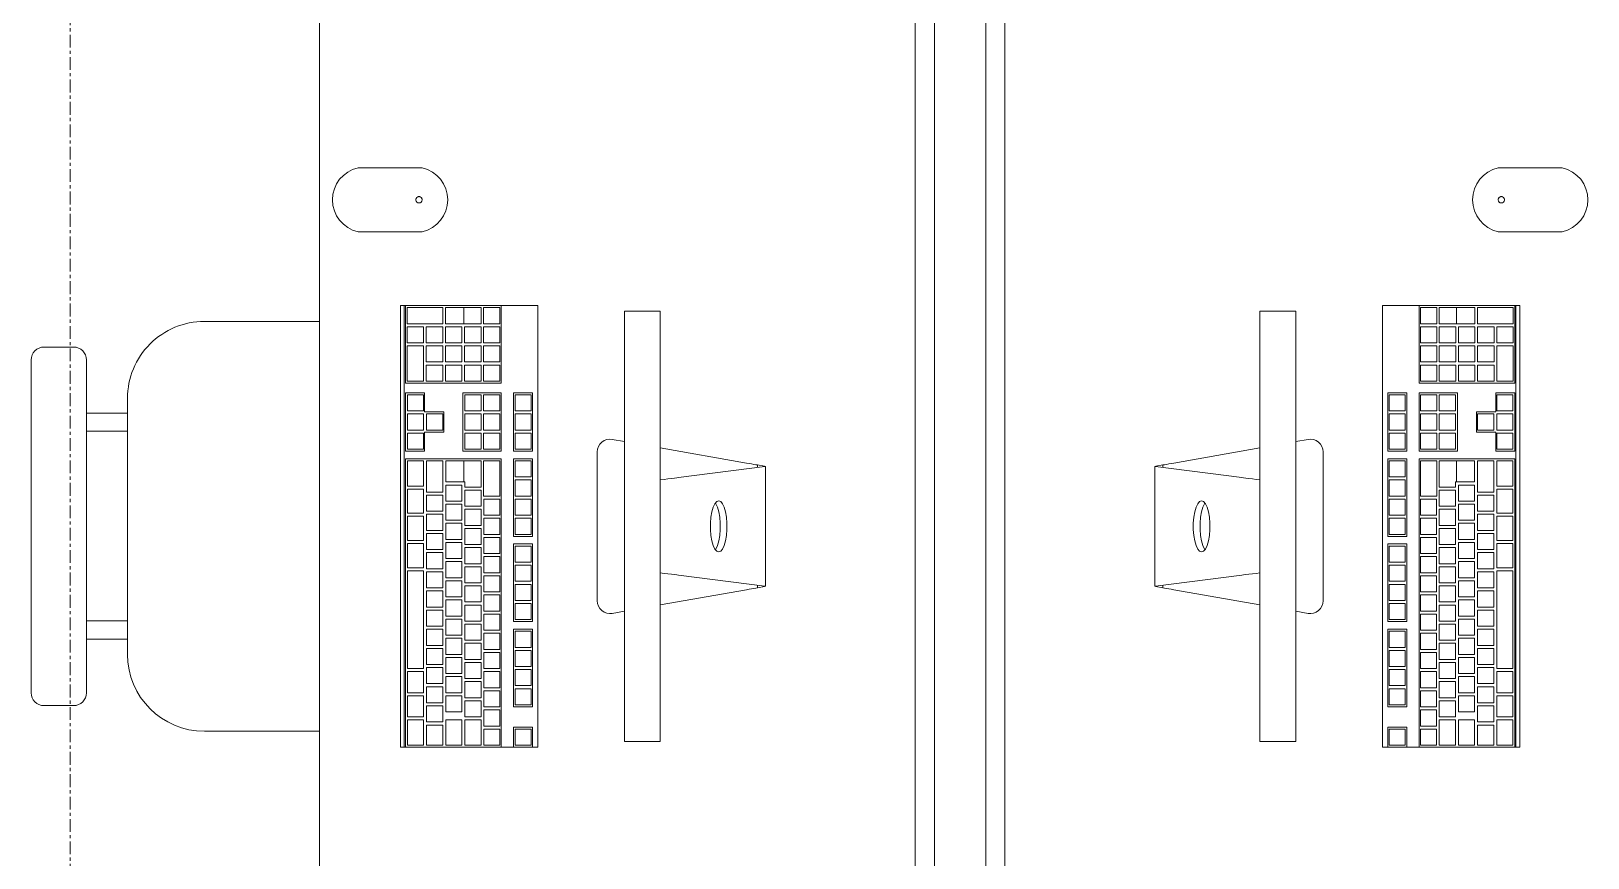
# Model space of a CAD drawing. Header units: inches. Extents: x -1714 to 6424, y -1550 to 970.
# Drawn here: x -146.4 to -85.6, y 460.8 to 493.1 of the extents above; entities that cross this region are included whole.
import ezdxf

# ---------------------------------------------------------------- set-up
doc = ezdxf.new("R2010")
doc.units = ezdxf.units.IN
doc.header["$MEASUREMENT"] = 0
doc.linetypes.add('Grid Line 1_2_', pattern=[0.875, 0.5, -0.125, 0.125, -0.125])
for name, color, linetype, lineweight in [('A-GENM', 13, 'Continuous', 9), ('I-FURN', 30, 'Continuous', 9), ('S-GRID', 1, 'Continuous', 9)]:
    doc.layers.add(name, color=color, linetype=linetype, lineweight=lineweight)

# ---------------------------------------------------------------- blocks, each defined once
blk = doc.blocks.new('Dynamic_Computer_Desk_with_Chairs_8535 - 6-1470209-L1 - Architectural')
at = {"layer": 'A-GENM'}
for p, q in [((-31.5, 23.5), (-31.5, 21)), ((-29, 21), (-29, 23.5))]:
    blk.add_line(p, q, dxfattribs=at)
for centre, start, end in [((-30.25, 23.219), 12.68038, 167.31962), ((-30.25, 21.281), 192.68038, 347.31962)]:
    blk.add_arc(centre, 1.281, start, end, dxfattribs=at)
at = {"layer": 'I-FURN'}
for p, q in [((-8.878, 21.843), (-26.122, 21.843)), ((-26.122, 21.843), (-26.122, 21.695)), ((-26.122, 21.695), (-26.122, 21.652)), ((-26.122, 21.695), (-8.878, 21.695)), ((-26.122, 17.912), (-26.122, 21.652)), ((-26.122, 21.652), (-23.091, 21.652)), ((-26.043, 21.585), (-25.413, 21.585)), ((-26.043, 20.195), (-26.043, 21.585)), ((-25.413, 21.585), (-25.413, 20.195)), ((-25.295, 21.585), (-24.665, 21.585)), ((-25.295, 20.943), (-25.295, 21.585)), ((-24.665, 21.585), (-24.665, 20.943)), ((-24.547, 21.585), (-23.169, 21.585)), ((-24.547, 20.943), (-24.547, 21.585)), ((-23.169, 21.585), (-23.169, 20.943)), ((-23.091, 21.629), (-23.091, 21.652)), ((-23.091, 21.629), (-23.091, 17.912)), ((-22.717, 21.652), (-22.717, 21.629)), ((-22.717, 21.652), (-20.433, 21.652)), ((-22.717, 20.904), (-22.717, 21.629)), ((-22.638, 21.573), (-22.008, 21.573)), ((-22.638, 20.943), (-22.638, 21.573)), ((-22.008, 21.573), (-22.008, 20.943)), ((-21.89, 21.573), (-21.26, 21.573)), ((-21.89, 20.943), (-21.89, 21.573)), ((-21.26, 21.573), (-21.26, 20.943)), ((-21.142, 21.573), (-20.512, 21.573)), ((-21.142, 20.943), (-21.142, 21.573)), ((-20.512, 21.573), (-20.512, 20.943)), ((-20.433, 21.629), (-20.433, 21.652)), ((-20.433, 21.629), (-20.433, 20.904)), ((-20.138, 21.652), (-20.138, 21.629)), ((-20.138, 21.652), (-8.878, 21.652)), ((-20.138, 17.912), (-20.138, 21.629)), ((-20.059, 21.573), (-19.075, 21.573)), ((-20.059, 20.943), (-20.059, 21.573)), ((-19.075, 21.573), (-19.075, 20.943)), ((-18.957, 21.573), (-18.012, 21.573)), ((-18.957, 20.943), (-18.957, 21.573)), ((-18.012, 21.573), (-18.012, 20.943)), ((-17.894, 21.573), (-16.949, 21.573)), ((-17.894, 20.943), (-17.894, 21.573)), ((-16.949, 21.573), (-16.949, 20.943)), ((-16.831, 21.573), (-15.886, 21.573)), ((-16.831, 20.943), (-16.831, 21.573)), ((-15.886, 21.573), (-15.886, 20.943)), ((-15.768, 20.943), (-15.768, 21.573)), ((-15.768, 21.573), (-11.949, 21.573)), ((-11.949, 21.573), (-11.949, 20.943)), ((-11.831, 20.943), (-11.831, 21.573)), ((-11.831, 21.573), (-11.004, 21.573)), ((-11.004, 21.573), (-11.004, 20.943)), ((-10.886, 20.943), (-10.886, 21.573)), ((-10.886, 21.573), (-10.059, 21.573)), ((-10.059, 21.573), (-10.059, 20.943)), ((-9.941, 20.943), (-9.941, 21.573)), ((-9.941, 21.573), (-8.957, 21.573)), ((-8.957, 21.573), (-8.957, 20.943)), ((-8.878, 21.695), (-8.878, 21.843)), ((-8.878, 21.652), (-8.878, 21.695)), ((-8.878, 21.652), (-8.878, 17.912)), ((-24.665, 20.943), (-25.295, 20.943)), ((-25.295, 20.837), (-24.665, 20.837)), ((-25.295, 20.195), (-25.295, 20.837)), ((-24.665, 20.837), (-24.665, 20.195)), ((-23.169, 20.943), (-24.547, 20.943)), ((-24.547, 20.837), (-23.917, 20.837)), ((-24.547, 20.195), (-24.547, 20.837)), ((-23.917, 20.837), (-23.917, 20.195)), ((-23.799, 20.837), (-23.169, 20.837)), ((-23.799, 20.195), (-23.799, 20.837)), ((-23.169, 20.837), (-23.169, 20.195)), ((-21.969, 20.904), (-22.717, 20.904)), ((-22.008, 20.943), (-22.638, 20.943)), ((-21.969, 20.156), (-21.969, 20.904)), ((-21.26, 20.943), (-21.89, 20.943)), ((-21.89, 20.825), (-21.26, 20.825)), ((-21.89, 20.195), (-21.89, 20.825)), ((-21.26, 20.825), (-21.26, 20.195)), ((-20.433, 20.904), (-21.181, 20.904)), ((-21.181, 20.904), (-21.181, 20.156)), ((-20.512, 20.943), (-21.142, 20.943)), ((-19.075, 20.943), (-20.059, 20.943)), ((-20.059, 20.195), (-20.059, 20.826)), ((-20.059, 20.826), (-18.839, 20.826)), ((-18.012, 20.943), (-18.957, 20.943)), ((-18.839, 20.826), (-18.839, 20.195)), ((-18.72, 20.195), (-18.72, 20.826)), ((-18.72, 20.826), (-18.091, 20.826)), ((-18.091, 20.826), (-18.091, 20.195)), ((-17.972, 20.195), (-17.972, 20.826)), ((-17.972, 20.826), (-17.343, 20.826)), ((-16.949, 20.943), (-17.894, 20.943)), ((-17.343, 20.826), (-17.343, 20.195)), ((-17.224, 20.195), (-17.224, 20.826)), ((-17.224, 20.826), (-16.594, 20.826)), ((-15.886, 20.943), (-16.831, 20.943)), ((-16.594, 20.826), (-16.594, 20.195)), ((-16.476, 20.195), (-16.476, 20.826)), ((-16.476, 20.826), (-15.846, 20.826)), ((-15.846, 20.826), (-15.846, 20.195)), ((-11.949, 20.943), (-15.768, 20.943)), ((-15.728, 20.195), (-15.728, 20.826)), ((-15.728, 20.826), (-15.098, 20.826)), ((-15.098, 20.826), (-15.098, 20.195)), ((-14.98, 20.195), (-14.98, 20.826)), ((-14.98, 20.826), (-14.35, 20.826)), ((-14.35, 20.826), (-14.35, 20.195)), ((-14.232, 20.195), (-14.232, 20.826)), ((-14.232, 20.826), (-13.602, 20.826)), ((-13.602, 20.826), (-13.602, 20.195)), ((-13.484, 20.195), (-13.484, 20.826)), ((-13.484, 20.826), (-12.854, 20.826)), ((-12.854, 20.826), (-12.854, 20.195)), ((-12.736, 20.195), (-12.736, 20.826)), ((-12.736, 20.826), (-12.106, 20.826)), ((-12.106, 20.826), (-12.106, 20.195)), ((-11.988, 20.195), (-11.988, 20.826)), ((-11.988, 20.826), (-11.358, 20.826)), ((-11.004, 20.943), (-11.831, 20.943)), ((-11.358, 20.826), (-11.358, 20.195)), ((-11.24, 20.195), (-11.24, 20.826)), ((-11.24, 20.826), (-10.61, 20.826)), ((-10.059, 20.943), (-10.886, 20.943)), ((-10.61, 20.826), (-10.61, 20.195)), ((-10.492, 20.195), (-10.492, 20.826)), ((-10.492, 20.826), (-9.862, 20.826)), ((-8.957, 20.943), (-9.941, 20.943)), ((-9.862, 20.826), (-9.862, 20.195)), ((-9.744, 20.195), (-9.744, 20.825)), ((-9.744, 20.825), (-8.957, 20.825)), ((-8.957, 20.825), (-8.957, 20.195)), ((-25.413, 20.195), (-26.043, 20.195)), ((-26.043, 20.089), (-25.413, 20.089)), ((-26.043, 19.377), (-26.043, 20.089)), ((-25.413, 20.089), (-25.413, 19.377)), ((-24.665, 20.195), (-25.295, 20.195)), ((-25.295, 20.089), (-24.665, 20.089)), ((-25.295, 19.447), (-25.295, 20.089)), ((-24.665, 20.089), (-24.665, 19.447)), ((-23.917, 20.195), (-24.547, 20.195)), ((-24.547, 20.089), (-23.917, 20.089)), ((-24.547, 19.447), (-24.547, 20.089)), ((-23.917, 20.089), (-23.917, 19.447)), ((-23.169, 20.195), (-23.799, 20.195)), ((-23.799, 20.089), (-23.169, 20.089)), ((-23.799, 19.447), (-23.799, 20.089)), ((-23.169, 20.089), (-23.169, 19.447)), ((-21.181, 20.156), (-21.969, 20.156)), ((-21.26, 20.195), (-21.89, 20.195)), ((-18.839, 20.195), (-20.059, 20.195)), ((-20.059, 20.078), (-19.232, 20.078)), ((-20.059, 19.377), (-20.059, 20.078)), ((-19.232, 20.078), (-19.232, 19.377)), ((-19.114, 19.447), (-19.114, 20.078)), ((-19.114, 20.078), (-18.484, 20.078)), ((-18.091, 20.195), (-18.72, 20.195)), ((-18.484, 20.078), (-18.484, 19.447)), ((-18.366, 19.447), (-18.366, 20.078)), ((-18.366, 20.078), (-17.736, 20.078)), ((-17.343, 20.195), (-17.972, 20.195)), ((-17.736, 20.078), (-17.736, 19.447)), ((-17.618, 19.447), (-17.618, 20.078)), ((-17.618, 20.078), (-16.988, 20.078)), ((-16.594, 20.195), (-17.224, 20.195)), ((-16.988, 20.078), (-16.988, 19.447)), ((-16.87, 19.447), (-16.87, 20.078)), ((-16.87, 20.078), (-16.24, 20.078)), ((-15.846, 20.195), (-16.476, 20.195)), ((-16.24, 20.078), (-16.24, 19.447)), ((-16.122, 19.447), (-16.122, 20.078)), ((-16.122, 20.078), (-15.492, 20.078)), ((-15.098, 20.195), (-15.728, 20.195)), ((-15.492, 20.078), (-15.492, 19.447)), ((-15.374, 19.447), (-15.374, 20.078)), ((-15.374, 20.078), (-14.744, 20.078)), ((-14.35, 20.195), (-14.98, 20.195)), ((-14.744, 20.078), (-14.744, 19.447)), ((-14.626, 19.447), (-14.626, 20.078)), ((-14.626, 20.078), (-13.996, 20.078)), ((-13.602, 20.195), (-14.232, 20.195)), ((-13.996, 20.078), (-13.996, 19.447)), ((-13.878, 19.447), (-13.878, 20.078)), ((-13.878, 20.078), (-13.248, 20.078)), ((-12.854, 20.195), (-13.484, 20.195)), ((-13.248, 20.078), (-13.248, 19.447)), ((-13.13, 19.447), (-13.13, 20.078)), ((-13.13, 20.078), (-12.5, 20.078)), ((-12.106, 20.195), (-12.736, 20.195)), ((-12.5, 20.078), (-12.5, 19.447)), ((-12.382, 19.447), (-12.382, 20.078)), ((-12.382, 20.078), (-11.752, 20.078)), ((-11.358, 20.195), (-11.988, 20.195)), ((-11.752, 20.078), (-11.752, 19.447)), ((-11.634, 19.447), (-11.634, 20.078)), ((-11.634, 20.078), (-11.004, 20.078)), ((-10.61, 20.195), (-11.24, 20.195)), ((-11.004, 20.078), (-11.004, 19.447)), ((-10.886, 19.447), (-10.886, 20.078)), ((-10.886, 20.078), (-10.256, 20.078)), ((-9.862, 20.195), (-10.492, 20.195)), ((-10.256, 20.078), (-10.256, 19.447)), ((-9.941, 19.447), (-9.941, 20.077)), ((-9.941, 20.077), (-8.957, 20.077)), ((-8.957, 20.195), (-9.744, 20.195)), ((-8.957, 20.077), (-8.957, 19.447)), ((-24.665, 19.447), (-25.295, 19.447)), ((-23.917, 19.447), (-24.547, 19.447)), ((-23.169, 19.447), (-23.799, 19.447)), ((-18.484, 19.447), (-19.114, 19.447)), ((-17.736, 19.447), (-18.366, 19.447)), ((-16.988, 19.447), (-17.618, 19.447)), ((-16.24, 19.447), (-16.87, 19.447)), ((-15.492, 19.447), (-16.122, 19.447)), ((-14.744, 19.447), (-15.374, 19.447)), ((-13.996, 19.447), (-14.626, 19.447)), ((-13.248, 19.447), (-13.878, 19.447)), ((-12.5, 19.447), (-13.13, 19.447)), ((-11.752, 19.447), (-12.382, 19.447)), ((-11.004, 19.447), (-11.634, 19.447)), ((-10.256, 19.447), (-10.886, 19.447)), ((-8.957, 19.447), (-9.941, 19.447)), ((-26.043, 18.699), (-26.043, 19.377)), ((-26.043, 19.377), (-25.413, 19.377)), ((-25.413, 19.377), (-25.413, 18.699)), ((-25.295, 19.341), (-24.665, 19.341)), ((-25.295, 18.699), (-25.295, 19.341)), ((-24.665, 19.341), (-24.665, 18.699)), ((-24.547, 19.341), (-23.917, 19.341)), ((-24.547, 18.699), (-24.547, 19.341)), ((-23.917, 19.341), (-23.917, 18.699)), ((-23.799, 19.341), (-23.169, 19.341)), ((-23.799, 18.699), (-23.799, 19.341)), ((-23.169, 19.341), (-23.169, 18.699)), ((-22.717, 17.912), (-22.717, 19.408)), ((-22.717, 19.408), (-20.433, 19.408)), ((-22.638, 19.329), (-22.008, 19.329)), ((-22.638, 18.699), (-22.638, 19.329)), ((-22.008, 19.329), (-22.008, 18.699)), ((-21.89, 19.329), (-21.26, 19.329)), ((-21.89, 18.699), (-21.89, 19.329)), ((-21.26, 19.329), (-21.26, 18.699)), ((-21.142, 19.329), (-20.512, 19.329)), ((-21.142, 18.699), (-21.142, 19.329)), ((-20.512, 19.329), (-20.512, 18.699)), ((-20.433, 19.408), (-20.433, 17.912)), ((-20.059, 18.699), (-20.059, 19.377)), ((-20.059, 19.377), (-19.232, 19.377)), ((-19.232, 19.377), (-19.232, 19.33)), ((-19.232, 19.33), (-19.035, 19.33)), ((-19.035, 19.33), (-19.035, 18.699)), ((-18.917, 18.699), (-18.917, 19.33)), ((-18.917, 19.33), (-18.287, 19.33)), ((-18.287, 19.33), (-18.287, 18.699)), ((-18.169, 18.699), (-18.169, 19.33)), ((-18.169, 19.33), (-17.539, 19.33)), ((-17.539, 19.33), (-17.539, 18.699)), ((-17.421, 18.699), (-17.421, 19.33)), ((-17.421, 19.33), (-16.791, 19.33)), ((-16.791, 19.33), (-16.791, 18.699)), ((-16.673, 18.699), (-16.673, 19.33)), ((-16.673, 19.33), (-16.043, 19.33)), ((-16.043, 19.33), (-16.043, 18.699)), ((-15.925, 18.699), (-15.925, 19.33)), ((-15.925, 19.33), (-15.295, 19.33)), ((-15.295, 19.33), (-15.295, 18.699)), ((-15.177, 18.699), (-15.177, 19.33)), ((-15.177, 19.33), (-14.547, 19.33)), ((-14.547, 19.33), (-14.547, 18.699)), ((-14.429, 18.699), (-14.429, 19.33)), ((-14.429, 19.33), (-13.799, 19.33)), ((-13.799, 19.33), (-13.799, 18.699)), ((-13.681, 18.699), (-13.681, 19.33)), ((-13.681, 19.33), (-13.051, 19.33)), ((-13.051, 19.33), (-13.051, 18.699)), ((-12.933, 18.699), (-12.933, 19.33)), ((-12.933, 19.33), (-12.303, 19.33)), ((-12.303, 19.33), (-12.303, 18.699)), ((-12.185, 18.699), (-12.185, 19.33)), ((-12.185, 19.33), (-11.555, 19.33)), ((-11.555, 19.33), (-11.555, 18.699)), ((-11.437, 18.699), (-11.437, 19.33)), ((-11.437, 19.33), (-10.807, 19.33)), ((-10.807, 19.33), (-10.807, 18.699)), ((-10.689, 18.699), (-10.689, 19.33)), ((-10.689, 19.33), (-10.059, 19.33)), ((-10.059, 19.33), (-10.059, 18.699)), ((-9.941, 18.699), (-9.941, 19.329)), ((-9.941, 19.329), (-8.957, 19.329)), ((-8.957, 19.329), (-8.957, 18.699)), ((-25.413, 18.699), (-26.043, 18.699)), ((-26.043, 18.604), (-25.413, 18.604)), ((-26.043, 17.964), (-26.043, 18.604)), ((-25.413, 18.604), (-25.413, 17.964)), ((-24.665, 18.699), (-25.295, 18.699)), ((-25.295, 18.604), (-24.665, 18.604)), ((-25.295, 17.964), (-25.295, 18.604)), ((-24.665, 18.604), (-24.665, 17.964)), ((-23.917, 18.699), (-24.547, 18.699)), ((-24.547, 18.604), (-23.917, 18.604)), ((-24.547, 17.964), (-24.547, 18.604)), ((-23.917, 18.604), (-23.917, 17.964)), ((-23.169, 18.699), (-23.799, 18.699)), ((-23.799, 18.604), (-23.169, 18.604)), ((-23.799, 17.964), (-23.799, 18.604)), ((-23.169, 18.604), (-23.169, 17.964)), ((-22.008, 18.699), (-22.638, 18.699)), ((-22.638, 18.604), (-22.008, 18.604)), ((-22.638, 17.964), (-22.638, 18.604)), ((-22.008, 18.604), (-22.008, 17.964)), ((-21.26, 18.699), (-21.89, 18.699)), ((-21.89, 18.604), (-21.26, 18.604)), ((-21.89, 17.964), (-21.89, 18.604)), ((-21.26, 18.604), (-21.26, 17.964)), ((-20.512, 18.699), (-21.142, 18.699)), ((-21.142, 18.604), (-20.512, 18.604)), ((-21.142, 17.964), (-21.142, 18.604)), ((-20.512, 18.604), (-20.512, 17.964)), ((-19.035, 18.699), (-20.059, 18.699)), ((-20.059, 18.604), (-18.681, 18.604)), ((-20.059, 17.964), (-20.059, 18.604)), ((-18.287, 18.699), (-18.917, 18.699)), ((-18.681, 18.604), (-18.681, 17.964)), ((-18.563, 17.964), (-18.563, 18.593)), ((-18.563, 18.593), (-17.933, 18.593)), ((-17.539, 18.699), (-18.169, 18.699)), ((-17.933, 18.593), (-17.933, 17.964)), ((-17.815, 17.964), (-17.815, 18.593)), ((-17.815, 18.593), (-17.185, 18.593)), ((-16.791, 18.699), (-17.421, 18.699)), ((-17.185, 18.593), (-17.185, 17.964)), ((-17.067, 17.964), (-17.067, 18.593)), ((-17.067, 18.593), (-16.437, 18.593)), ((-16.043, 18.699), (-16.673, 18.699)), ((-16.437, 18.593), (-16.437, 17.964)), ((-16.319, 17.964), (-16.319, 18.593)), ((-16.319, 18.593), (-15.689, 18.593)), ((-15.295, 18.699), (-15.925, 18.699)), ((-15.689, 18.593), (-15.689, 17.964)), ((-15.571, 17.964), (-15.571, 18.593)), ((-15.571, 18.593), (-14.941, 18.593)), ((-14.547, 18.699), (-15.177, 18.699)), ((-14.941, 18.593), (-14.941, 17.964)), ((-14.823, 17.964), (-14.823, 18.593)), ((-14.823, 18.593), (-14.193, 18.593)), ((-13.799, 18.699), (-14.429, 18.699)), ((-14.193, 18.593), (-14.193, 17.964)), ((-14.075, 17.964), (-14.075, 18.593)), ((-14.075, 18.593), (-13.445, 18.593)), ((-13.051, 18.699), (-13.681, 18.699)), ((-13.445, 18.593), (-13.445, 17.964)), ((-13.327, 17.964), (-13.327, 18.593)), ((-13.327, 18.593), (-12.697, 18.593)), ((-12.303, 18.699), (-12.933, 18.699)), ((-12.697, 18.593), (-12.697, 17.964)), ((-12.579, 17.964), (-12.579, 18.593)), ((-12.579, 18.593), (-11.949, 18.593)), ((-11.555, 18.699), (-12.185, 18.699)), ((-11.949, 18.593), (-11.949, 17.964)), ((-11.831, 17.964), (-11.831, 18.593)), ((-11.831, 18.593), (-11.201, 18.593)), ((-10.807, 18.699), (-11.437, 18.699)), ((-11.201, 18.593), (-11.201, 17.964)), ((-11.083, 17.964), (-11.083, 18.593)), ((-11.083, 18.593), (-10.453, 18.593)), ((-10.059, 18.699), (-10.689, 18.699)), ((-10.453, 18.593), (-10.453, 17.964)), ((-10.335, 17.964), (-10.335, 18.593)), ((-10.335, 18.593), (-9.705, 18.593)), ((-8.957, 18.699), (-9.941, 18.699)), ((-9.705, 18.593), (-9.705, 17.964)), ((-9.587, 17.964), (-9.587, 18.593)), ((-9.587, 18.593), (-8.957, 18.593)), ((-8.957, 18.593), (-8.957, 17.964)), ((-26.122, 16.727), (-26.122, 17.912)), ((-23.091, 17.912), (-26.122, 17.912)), ((-25.413, 17.962), (-26.043, 17.962)), ((-24.665, 17.962), (-25.295, 17.962)), ((-23.917, 17.962), (-24.547, 17.962)), ((-23.169, 17.962), (-23.799, 17.962)), ((-20.433, 17.912), (-22.717, 17.912)), ((-22.008, 17.962), (-22.638, 17.962)), ((-21.26, 17.962), (-21.89, 17.962)), ((-20.512, 17.962), (-21.142, 17.962)), ((-8.878, 17.912), (-20.138, 17.912)), ((-18.681, 17.962), (-20.059, 17.962)), ((-17.933, 17.962), (-18.563, 17.962)), ((-17.185, 17.962), (-17.815, 17.962)), ((-16.437, 17.962), (-17.067, 17.962)), ((-15.689, 17.962), (-16.319, 17.962)), ((-14.941, 17.962), (-15.571, 17.962)), ((-14.193, 17.962), (-14.823, 17.962)), ((-13.445, 17.962), (-14.075, 17.962)), ((-12.697, 17.962), (-13.327, 17.962)), ((-11.949, 17.962), (-12.579, 17.962)), ((-11.201, 17.962), (-11.831, 17.962)), ((-10.453, 17.962), (-11.083, 17.962)), ((-9.705, 17.962), (-10.335, 17.962)), ((-8.957, 17.962), (-9.587, 17.962)), ((-8.878, 17.912), (-8.878, 17.439)), ((-22.717, 16.727), (-22.717, 17.439)), ((-22.717, 17.439), (-20.433, 17.439)), ((-22.638, 16.742), (-22.638, 17.372)), ((-22.638, 17.372), (-22.008, 17.372)), ((-22.008, 17.372), (-22.008, 16.742)), ((-21.89, 16.742), (-21.89, 17.372)), ((-21.89, 17.372), (-21.26, 17.372)), ((-21.26, 17.372), (-21.26, 16.742)), ((-21.142, 16.742), (-21.142, 17.372)), ((-21.142, 17.372), (-20.512, 17.372)), ((-20.512, 17.372), (-20.512, 16.742)), ((-20.433, 17.439), (-20.433, 16.727)), ((-20.138, 16.727), (-20.138, 17.439)), ((-20.138, 17.439), (-17.106, 17.439)), ((-20.059, 16.742), (-20.059, 17.372)), ((-20.059, 17.372), (-19.429, 17.372)), ((-19.429, 17.372), (-19.429, 16.742)), ((-19.311, 16.742), (-19.311, 17.372)), ((-19.311, 17.372), (-18.681, 17.372)), ((-18.681, 17.372), (-18.681, 16.742)), ((-18.563, 16.742), (-18.563, 17.372)), ((-18.563, 17.372), (-17.933, 17.372)), ((-17.933, 17.372), (-17.933, 16.742)), ((-17.815, 16.742), (-17.815, 17.372)), ((-17.815, 17.372), (-17.185, 17.372)), ((-17.185, 17.372), (-17.185, 16.742)), ((-17.106, 17.439), (-17.106, 16.727)), ((-16.811, 16.727), (-16.811, 17.439)), ((-16.811, 17.439), (-13.78, 17.439)), ((-16.732, 16.742), (-16.732, 17.372)), ((-16.732, 17.372), (-16.102, 17.372)), ((-16.102, 17.372), (-16.102, 16.742)), ((-15.984, 16.742), (-15.984, 17.372)), ((-15.984, 17.372), (-15.354, 17.372)), ((-15.354, 17.372), (-15.354, 16.742)), ((-15.236, 16.742), (-15.236, 17.372)), ((-15.236, 17.372), (-14.606, 17.372)), ((-14.606, 17.372), (-14.606, 16.742)), ((-14.488, 16.742), (-14.488, 17.372)), ((-14.488, 17.372), (-13.858, 17.372)), ((-13.858, 17.372), (-13.858, 16.742)), ((-13.78, 17.439), (-13.78, 16.727)), ((-13.484, 16.727), (-13.484, 17.439)), ((-13.484, 17.439), (-10.453, 17.439)), ((-13.406, 16.742), (-13.406, 17.372)), ((-13.406, 17.372), (-12.776, 17.372)), ((-12.776, 17.372), (-12.776, 16.742)), ((-12.657, 16.742), (-12.657, 17.372)), ((-12.657, 17.372), (-12.028, 17.372)), ((-12.028, 17.372), (-12.028, 16.742)), ((-11.909, 16.742), (-11.909, 17.372)), ((-11.909, 17.372), (-11.28, 17.372)), ((-11.28, 17.372), (-11.28, 16.742)), ((-11.161, 16.742), (-11.161, 17.372)), ((-11.161, 17.372), (-10.531, 17.372)), ((-10.531, 17.372), (-10.531, 16.742)), ((-10.453, 17.439), (-10.453, 16.727)), ((-9.665, 16.727), (-9.665, 17.439)), ((-9.665, 17.439), (-8.878, 17.439)), ((-9.587, 16.742), (-9.587, 17.372)), ((-9.587, 17.372), (-8.957, 17.372)), ((-8.957, 17.372), (-8.957, 16.742)), ((-8.878, 17.439), (-8.878, 16.691)), ((-26.122, 16.727), (-26.122, 16.589)), ((-26.122, 16.488), (-26.122, 16.589)), ((-26.122, 16.488), (-8.878, 16.488)), ((-22.717, 16.727), (-22.717, 16.691)), ((-20.433, 16.691), (-22.717, 16.691)), ((-22.008, 16.742), (-22.638, 16.742)), ((-21.26, 16.742), (-21.89, 16.742)), ((-20.512, 16.742), (-21.142, 16.742)), ((-20.433, 16.691), (-20.433, 16.727)), ((-20.138, 16.727), (-20.138, 16.691)), ((-17.106, 16.691), (-20.138, 16.691)), ((-19.429, 16.742), (-20.059, 16.742)), ((-18.681, 16.742), (-19.311, 16.742)), ((-17.933, 16.742), (-18.563, 16.742)), ((-17.185, 16.742), (-17.815, 16.742)), ((-17.106, 16.691), (-17.106, 16.727)), ((-16.811, 16.727), (-16.811, 16.691)), ((-13.78, 16.691), (-16.811, 16.691)), ((-16.102, 16.742), (-16.732, 16.742)), ((-15.354, 16.742), (-15.984, 16.742)), ((-14.606, 16.742), (-15.236, 16.742)), ((-13.858, 16.742), (-14.488, 16.742)), ((-13.78, 16.691), (-13.78, 16.727)), ((-13.484, 16.727), (-13.484, 16.691)), ((-10.453, 16.691), (-13.484, 16.691)), ((-12.776, 16.742), (-13.406, 16.742)), ((-12.028, 16.742), (-12.657, 16.742)), ((-11.28, 16.742), (-11.909, 16.742)), ((-10.531, 16.742), (-11.161, 16.742)), ((-10.453, 16.691), (-10.453, 16.727)), ((-9.665, 16.727), (-9.665, 16.691)), ((-8.878, 16.691), (-9.665, 16.691)), ((-8.957, 16.742), (-9.587, 16.742)), ((-8.878, 16.589), (-8.878, 16.691)), ((-8.878, 16.589), (-8.878, 16.488)), ((-14.596, 14.166), (-20.404, 14.166)), ((-20.897, 13.58), (-20.812, 13.103)), ((-14.188, 13.103), (-14.103, 13.58)), ((-25.9, 13.103), (-25.9, 11.703)), ((-25.15, 13.103), (-25.9, 13.103)), ((-25.15, 13.103), (-9.85, 13.103)), ((-9.1, 13.103), (-9.85, 13.103)), ((-9.1, 11.703), (-9.1, 13.103)), ((-25.9, 11.703), (-25.15, 11.703)), ((-9.85, 11.703), (-25.15, 11.703)), ((-20.566, 11.703), (-19.973, 8.344)), ((-15.027, 8.344), (-14.434, 11.703)), ((-9.85, 11.703), (-9.1, 11.703)), ((-19.406, 10.998), (-19.836, 7.63)), ((-15.164, 7.63), (-15.594, 10.998)), ((-19.897, 7.911), (-19.907, 7.97)), ((-19.897, 7.911), (-19.801, 7.911)), ((-19.849, 7.637), (-19.897, 7.911)), ((-15.199, 7.911), (-15.103, 7.911)), ((-15.103, 7.911), (-15.151, 7.637)), ((-15.093, 7.97), (-15.103, 7.911)), ((-19.836, 7.637), (-19.849, 7.637)), ((-19.841, 7.594), (-15.159, 7.594)), ((-15.151, 7.637), (-15.164, 7.637)), ((-130.5, 1.75), (60, 1.75)), ((-130.5, 1), (60, 1))]:
    blk.add_line(p, q, dxfattribs=at)
at = {"layer": 'I-FURN', "flags": 128}
for points in [[(-19.316, 11.703), (-19.335, 11.551), (-19.354, 11.404), (-19.371, 11.269), (-19.386, 11.152), (-19.398, 11.06), (-19.406, 10.998)], [(-15.594, 10.998), (-15.602, 11.06), (-15.614, 11.152), (-15.629, 11.269), (-15.646, 11.404), (-15.665, 11.551), (-15.684, 11.703)], [(-18.5, 9.423), (-18.471, 9.501), (-18.385, 9.574), (-18.249, 9.639), (-18.068, 9.691), (-17.855, 9.727), (-17.621, 9.746), (-17.379, 9.746), (-17.145, 9.727), (-16.932, 9.691), (-16.751, 9.639), (-16.615, 9.574), (-16.529, 9.501), (-16.5, 9.423)], [(-16.5, 9.423), (-16.529, 9.346), (-16.615, 9.272), (-16.751, 9.208), (-16.932, 9.156), (-17.145, 9.12), (-17.379, 9.101), (-17.621, 9.101), (-17.855, 9.12), (-18.068, 9.156), (-18.249, 9.208), (-18.385, 9.272), (-18.471, 9.346), (-18.5, 9.423)], [(-18.385, 9.535), (-18.249, 9.471), (-18.068, 9.419), (-17.855, 9.383), (-17.621, 9.364), (-17.379, 9.364), (-17.145, 9.383), (-16.932, 9.419), (-16.751, 9.471), (-16.615, 9.535)], [(-19.973, 8.344), (-19.955, 8.24), (-19.937, 8.14), (-19.921, 8.05), (-19.908, 7.972), (-19.897, 7.911)], [(-15.103, 7.911), (-15.092, 7.972), (-15.079, 8.05), (-15.063, 8.14), (-15.045, 8.24), (-15.027, 8.344)], [(-19.836, 7.63), (-19.84, 7.603), (-19.841, 7.594)], [(-15.159, 7.594), (-15.16, 7.603), (-15.164, 7.63)]]:
    blk.add_lwpolyline(points, dxfattribs=at)
at = {"layer": 'I-FURN'}
for centre, radius, start, end in [((-30.25, 21.124), 0.124, 0, 180), ((-30.25, 21.124), 0.124, 165, 180), ((-30.25, 21.124), 0.124, 180, 0), ((-30.25, 21.124), 0.124, 180, 195), ((-30.25, 21.124), 0.124, 225, 0), ((-30.25, 21.124), 0.124, 0, 105), ((-20.404, 13.666), 0.5, 90, 190), ((-14.596, 13.666), 0.5, 350, 90)]:
    blk.add_arc(centre, radius, start, end, dxfattribs=at)
blk = doc.blocks.new('Dynamic_Computer_Desk_with_Chairs_8535 - 6-1470367-L1 - Architectural')
at = {"layer": 'A-GENM'}
for p, q in [((-31.5, -23.5), (-31.5, -21)), ((-29, -21), (-29, -23.5))]:
    blk.add_line(p, q, dxfattribs=at)
for centre, start, end in [((-30.25, -21.281), 12.68038, 167.31962), ((-30.25, -23.219), 192.68038, 347.31962)]:
    blk.add_arc(centre, 1.281, start, end, dxfattribs=at)
at = {"layer": 'I-FURN'}
for p, q in [((60, -1), (-130.5, -1)), ((60, -1.75), (-130.5, -1.75)), ((-19.897, -7.911), (-19.849, -7.637)), ((-19.849, -7.637), (-19.836, -7.637)), ((-15.159, -7.594), (-19.841, -7.594)), ((-19.836, -7.63), (-19.406, -10.998)), ((-15.594, -10.998), (-15.164, -7.63)), ((-15.164, -7.637), (-15.151, -7.637)), ((-15.151, -7.637), (-15.103, -7.911)), ((-19.973, -8.344), (-20.566, -11.703)), ((-19.907, -7.97), (-19.897, -7.911)), ((-19.801, -7.911), (-19.897, -7.911)), ((-15.103, -7.911), (-15.199, -7.911)), ((-15.103, -7.911), (-15.093, -7.97)), ((-14.434, -11.703), (-15.027, -8.344)), ((-25.9, -11.703), (-25.9, -13.103)), ((-25.15, -11.703), (-25.9, -11.703)), ((-25.15, -11.703), (-9.85, -11.703)), ((-9.1, -11.703), (-9.85, -11.703)), ((-9.1, -13.103), (-9.1, -11.703)), ((-25.9, -13.103), (-25.15, -13.103)), ((-9.85, -13.103), (-25.15, -13.103)), ((-20.812, -13.103), (-20.897, -13.58)), ((-14.103, -13.58), (-14.188, -13.103)), ((-9.85, -13.103), (-9.1, -13.103)), ((-20.404, -14.166), (-14.596, -14.166)), ((-26.122, -16.589), (-26.122, -16.488)), ((-8.878, -16.488), (-26.122, -16.488)), ((-26.122, -16.589), (-26.122, -16.727)), ((-26.122, -17.912), (-26.122, -16.727)), ((-22.717, -16.691), (-22.717, -16.727)), ((-22.717, -16.691), (-20.433, -16.691)), ((-22.717, -17.439), (-22.717, -16.727)), ((-22.638, -17.372), (-22.638, -16.742)), ((-22.638, -16.742), (-22.008, -16.742)), ((-22.008, -16.742), (-22.008, -17.372)), ((-21.89, -17.372), (-21.89, -16.742)), ((-21.89, -16.742), (-21.26, -16.742)), ((-21.26, -16.742), (-21.26, -17.372)), ((-21.142, -17.372), (-21.142, -16.742)), ((-21.142, -16.742), (-20.512, -16.742)), ((-20.512, -16.742), (-20.512, -17.372)), ((-20.433, -16.727), (-20.433, -16.691)), ((-20.433, -16.727), (-20.433, -17.439)), ((-20.138, -16.691), (-20.138, -16.727)), ((-20.138, -16.691), (-17.106, -16.691)), ((-20.138, -17.439), (-20.138, -16.727)), ((-20.059, -17.372), (-20.059, -16.742)), ((-20.059, -16.742), (-19.429, -16.742)), ((-19.429, -16.742), (-19.429, -17.372)), ((-19.311, -17.372), (-19.311, -16.742)), ((-19.311, -16.742), (-18.681, -16.742)), ((-18.681, -16.742), (-18.681, -17.372)), ((-18.563, -17.372), (-18.563, -16.742)), ((-18.563, -16.742), (-17.933, -16.742)), ((-17.933, -16.742), (-17.933, -17.372)), ((-17.815, -17.372), (-17.815, -16.742)), ((-17.815, -16.742), (-17.185, -16.742)), ((-17.185, -16.742), (-17.185, -17.372)), ((-17.106, -16.727), (-17.106, -16.691)), ((-17.106, -16.727), (-17.106, -17.439)), ((-16.811, -16.691), (-16.811, -16.727)), ((-16.811, -16.691), (-13.78, -16.691)), ((-16.811, -17.439), (-16.811, -16.727)), ((-16.732, -17.372), (-16.732, -16.742)), ((-16.732, -16.742), (-16.102, -16.742)), ((-16.102, -16.742), (-16.102, -17.372)), ((-15.984, -17.372), (-15.984, -16.742)), ((-15.984, -16.742), (-15.354, -16.742)), ((-15.354, -16.742), (-15.354, -17.372)), ((-15.236, -17.372), (-15.236, -16.742)), ((-15.236, -16.742), (-14.606, -16.742)), ((-14.606, -16.742), (-14.606, -17.372)), ((-14.488, -17.372), (-14.488, -16.742)), ((-14.488, -16.742), (-13.858, -16.742)), ((-13.858, -16.742), (-13.858, -17.372)), ((-13.78, -16.727), (-13.78, -16.691)), ((-13.78, -16.727), (-13.78, -17.439)), ((-13.484, -16.691), (-13.484, -16.727)), ((-13.484, -16.691), (-10.453, -16.691)), ((-13.484, -17.439), (-13.484, -16.727)), ((-13.406, -17.372), (-13.406, -16.742)), ((-13.406, -16.742), (-12.776, -16.742)), ((-12.776, -16.742), (-12.776, -17.372)), ((-12.657, -17.372), (-12.657, -16.742)), ((-12.657, -16.742), (-12.028, -16.742)), ((-12.028, -16.742), (-12.028, -17.372)), ((-11.909, -17.372), (-11.909, -16.742)), ((-11.909, -16.742), (-11.28, -16.742)), ((-11.28, -16.742), (-11.28, -17.372)), ((-11.161, -17.372), (-11.161, -16.742)), ((-11.161, -16.742), (-10.531, -16.742)), ((-10.531, -16.742), (-10.531, -17.372)), ((-10.453, -16.727), (-10.453, -16.691)), ((-10.453, -16.727), (-10.453, -17.439)), ((-9.665, -16.691), (-9.665, -16.727)), ((-9.665, -16.691), (-8.878, -16.691)), ((-9.665, -17.439), (-9.665, -16.727)), ((-9.587, -17.372), (-9.587, -16.742)), ((-9.587, -16.742), (-8.957, -16.742)), ((-8.957, -16.742), (-8.957, -17.372)), ((-8.878, -16.488), (-8.878, -16.589)), ((-8.878, -16.691), (-8.878, -16.589)), ((-8.878, -16.691), (-8.878, -17.439)), ((-20.433, -17.439), (-22.717, -17.439)), ((-22.008, -17.372), (-22.638, -17.372)), ((-21.26, -17.372), (-21.89, -17.372)), ((-20.512, -17.372), (-21.142, -17.372)), ((-17.106, -17.439), (-20.138, -17.439)), ((-19.429, -17.372), (-20.059, -17.372)), ((-18.681, -17.372), (-19.311, -17.372)), ((-17.933, -17.372), (-18.563, -17.372)), ((-17.185, -17.372), (-17.815, -17.372)), ((-13.78, -17.439), (-16.811, -17.439)), ((-16.102, -17.372), (-16.732, -17.372)), ((-15.354, -17.372), (-15.984, -17.372)), ((-14.606, -17.372), (-15.236, -17.372)), ((-13.858, -17.372), (-14.488, -17.372)), ((-10.453, -17.439), (-13.484, -17.439)), ((-12.776, -17.372), (-13.406, -17.372)), ((-12.028, -17.372), (-12.657, -17.372)), ((-11.28, -17.372), (-11.909, -17.372)), ((-10.531, -17.372), (-11.161, -17.372)), ((-8.878, -17.439), (-9.665, -17.439)), ((-8.957, -17.372), (-9.587, -17.372)), ((-8.878, -17.439), (-8.878, -17.912)), ((-26.122, -21.652), (-26.122, -17.912)), ((-26.122, -17.912), (-23.091, -17.912)), ((-26.043, -17.962), (-25.413, -17.962)), ((-26.043, -18.604), (-26.043, -17.964)), ((-25.413, -17.964), (-25.413, -18.604)), ((-25.295, -17.962), (-24.665, -17.962)), ((-25.295, -18.604), (-25.295, -17.964)), ((-24.665, -17.964), (-24.665, -18.604)), ((-24.547, -17.962), (-23.917, -17.962)), ((-24.547, -18.604), (-24.547, -17.964)), ((-23.917, -17.964), (-23.917, -18.604)), ((-23.799, -17.962), (-23.169, -17.962)), ((-23.799, -18.604), (-23.799, -17.964)), ((-23.169, -17.964), (-23.169, -18.604)), ((-23.091, -17.912), (-23.091, -21.629)), ((-22.717, -19.408), (-22.717, -17.912)), ((-22.717, -17.912), (-20.433, -17.912)), ((-22.638, -17.962), (-22.008, -17.962)), ((-22.638, -18.604), (-22.638, -17.964)), ((-22.008, -17.964), (-22.008, -18.604)), ((-21.89, -17.962), (-21.26, -17.962)), ((-21.89, -18.604), (-21.89, -17.964)), ((-21.26, -17.964), (-21.26, -18.604)), ((-21.142, -17.962), (-20.512, -17.962)), ((-21.142, -18.604), (-21.142, -17.964)), ((-20.512, -17.964), (-20.512, -18.604)), ((-20.433, -17.912), (-20.433, -19.408)), ((-20.138, -21.629), (-20.138, -17.912)), ((-20.138, -17.912), (-8.878, -17.912)), ((-20.059, -17.962), (-18.681, -17.962)), ((-20.059, -18.604), (-20.059, -17.964)), ((-18.681, -17.964), (-18.681, -18.604)), ((-18.563, -17.962), (-17.933, -17.962)), ((-18.563, -18.593), (-18.563, -17.964)), ((-17.933, -17.964), (-17.933, -18.593)), ((-17.815, -17.962), (-17.185, -17.962)), ((-17.815, -18.593), (-17.815, -17.964)), ((-17.185, -17.964), (-17.185, -18.593)), ((-17.067, -17.962), (-16.437, -17.962)), ((-17.067, -18.593), (-17.067, -17.964)), ((-16.437, -17.964), (-16.437, -18.593)), ((-16.319, -17.962), (-15.689, -17.962)), ((-16.319, -18.593), (-16.319, -17.964)), ((-15.689, -17.964), (-15.689, -18.593)), ((-15.571, -17.962), (-14.941, -17.962)), ((-15.571, -18.593), (-15.571, -17.964)), ((-14.941, -17.964), (-14.941, -18.593)), ((-14.823, -17.962), (-14.193, -17.962)), ((-14.823, -18.593), (-14.823, -17.964)), ((-14.193, -17.964), (-14.193, -18.593)), ((-14.075, -17.962), (-13.445, -17.962)), ((-14.075, -18.593), (-14.075, -17.964)), ((-13.445, -17.964), (-13.445, -18.593)), ((-13.327, -17.962), (-12.697, -17.962)), ((-13.327, -18.593), (-13.327, -17.964)), ((-12.697, -17.964), (-12.697, -18.593)), ((-12.579, -17.962), (-11.949, -17.962)), ((-12.579, -18.593), (-12.579, -17.964)), ((-11.949, -17.964), (-11.949, -18.593)), ((-11.831, -17.962), (-11.201, -17.962)), ((-11.831, -18.593), (-11.831, -17.964)), ((-11.201, -17.964), (-11.201, -18.593)), ((-11.083, -17.962), (-10.453, -17.962)), ((-11.083, -18.593), (-11.083, -17.964)), ((-10.453, -17.964), (-10.453, -18.593)), ((-10.335, -17.962), (-9.705, -17.962)), ((-10.335, -18.593), (-10.335, -17.964)), ((-9.705, -17.964), (-9.705, -18.593)), ((-9.587, -17.962), (-8.957, -17.962)), ((-9.587, -18.593), (-9.587, -17.964)), ((-8.957, -17.964), (-8.957, -18.593)), ((-8.878, -17.912), (-8.878, -21.652)), ((-25.413, -18.604), (-26.043, -18.604)), ((-26.043, -19.377), (-26.043, -18.699)), ((-26.043, -18.699), (-25.413, -18.699)), ((-25.413, -18.699), (-25.413, -19.377)), ((-24.665, -18.604), (-25.295, -18.604)), ((-25.295, -19.341), (-25.295, -18.699)), ((-25.295, -18.699), (-24.665, -18.699)), ((-24.665, -18.699), (-24.665, -19.341)), ((-23.917, -18.604), (-24.547, -18.604)), ((-24.547, -19.341), (-24.547, -18.699)), ((-24.547, -18.699), (-23.917, -18.699)), ((-23.917, -18.699), (-23.917, -19.341)), ((-23.169, -18.604), (-23.799, -18.604)), ((-23.799, -19.341), (-23.799, -18.699)), ((-23.799, -18.699), (-23.169, -18.699)), ((-23.169, -18.699), (-23.169, -19.341)), ((-22.008, -18.604), (-22.638, -18.604)), ((-22.638, -18.699), (-22.008, -18.699)), ((-22.638, -19.329), (-22.638, -18.699)), ((-22.008, -18.699), (-22.008, -19.329)), ((-21.26, -18.604), (-21.89, -18.604)), ((-21.89, -19.329), (-21.89, -18.699)), ((-21.89, -18.699), (-21.26, -18.699)), ((-21.26, -18.699), (-21.26, -19.329)), ((-20.512, -18.604), (-21.142, -18.604)), ((-21.142, -19.329), (-21.142, -18.699)), ((-21.142, -18.699), (-20.512, -18.699)), ((-20.512, -18.699), (-20.512, -19.329)), ((-18.681, -18.604), (-20.059, -18.604)), ((-20.059, -19.377), (-20.059, -18.699)), ((-20.059, -18.699), (-19.035, -18.699)), ((-19.035, -18.699), (-19.035, -19.33)), ((-18.917, -19.33), (-18.917, -18.699)), ((-18.917, -18.699), (-18.287, -18.699)), ((-17.933, -18.593), (-18.563, -18.593)), ((-18.287, -18.699), (-18.287, -19.33)), ((-18.169, -19.33), (-18.169, -18.699)), ((-18.169, -18.699), (-17.539, -18.699)), ((-17.185, -18.593), (-17.815, -18.593)), ((-17.539, -18.699), (-17.539, -19.33)), ((-17.421, -19.33), (-17.421, -18.699)), ((-17.421, -18.699), (-16.791, -18.699)), ((-16.437, -18.593), (-17.067, -18.593)), ((-16.791, -18.699), (-16.791, -19.33)), ((-16.673, -19.33), (-16.673, -18.699)), ((-16.673, -18.699), (-16.043, -18.699)), ((-15.689, -18.593), (-16.319, -18.593)), ((-16.043, -18.699), (-16.043, -19.33)), ((-15.925, -19.33), (-15.925, -18.699)), ((-15.925, -18.699), (-15.295, -18.699)), ((-14.941, -18.593), (-15.571, -18.593)), ((-15.295, -18.699), (-15.295, -19.33)), ((-15.177, -19.33), (-15.177, -18.699)), ((-15.177, -18.699), (-14.547, -18.699)), ((-14.193, -18.593), (-14.823, -18.593)), ((-14.547, -18.699), (-14.547, -19.33)), ((-14.429, -19.33), (-14.429, -18.699)), ((-14.429, -18.699), (-13.799, -18.699)), ((-13.445, -18.593), (-14.075, -18.593)), ((-13.799, -18.699), (-13.799, -19.33)), ((-13.681, -19.33), (-13.681, -18.699)), ((-13.681, -18.699), (-13.051, -18.699)), ((-12.697, -18.593), (-13.327, -18.593)), ((-13.051, -18.699), (-13.051, -19.33)), ((-12.933, -19.33), (-12.933, -18.699)), ((-12.933, -18.699), (-12.303, -18.699)), ((-11.949, -18.593), (-12.579, -18.593)), ((-12.303, -18.699), (-12.303, -19.33)), ((-12.185, -19.33), (-12.185, -18.699)), ((-12.185, -18.699), (-11.555, -18.699)), ((-11.201, -18.593), (-11.831, -18.593)), ((-11.555, -18.699), (-11.555, -19.33)), ((-11.437, -19.33), (-11.437, -18.699)), ((-11.437, -18.699), (-10.807, -18.699)), ((-10.453, -18.593), (-11.083, -18.593)), ((-10.807, -18.699), (-10.807, -19.33)), ((-10.689, -19.33), (-10.689, -18.699)), ((-10.689, -18.699), (-10.059, -18.699)), ((-9.705, -18.593), (-10.335, -18.593)), ((-10.059, -18.699), (-10.059, -19.33)), ((-9.941, -19.329), (-9.941, -18.699)), ((-9.941, -18.699), (-8.957, -18.699)), ((-8.957, -18.593), (-9.587, -18.593)), ((-8.957, -18.699), (-8.957, -19.329)), ((-26.043, -20.089), (-26.043, -19.377)), ((-25.413, -19.377), (-26.043, -19.377)), ((-25.413, -19.377), (-25.413, -20.089)), ((-24.665, -19.341), (-25.295, -19.341)), ((-23.917, -19.341), (-24.547, -19.341)), ((-23.169, -19.341), (-23.799, -19.341)), ((-20.433, -19.408), (-22.717, -19.408)), ((-22.008, -19.329), (-22.638, -19.329)), ((-21.26, -19.329), (-21.89, -19.329)), ((-20.512, -19.329), (-21.142, -19.329)), ((-20.059, -20.078), (-20.059, -19.377)), ((-19.232, -19.377), (-20.059, -19.377)), ((-19.035, -19.33), (-19.232, -19.33)), ((-19.232, -19.33), (-19.232, -19.377)), ((-19.232, -19.377), (-19.232, -20.078)), ((-18.287, -19.33), (-18.917, -19.33)), ((-17.539, -19.33), (-18.169, -19.33)), ((-16.791, -19.33), (-17.421, -19.33)), ((-16.043, -19.33), (-16.673, -19.33)), ((-15.295, -19.33), (-15.925, -19.33)), ((-14.547, -19.33), (-15.177, -19.33)), ((-13.799, -19.33), (-14.429, -19.33)), ((-13.051, -19.33), (-13.681, -19.33)), ((-12.303, -19.33), (-12.933, -19.33)), ((-11.555, -19.33), (-12.185, -19.33)), ((-10.807, -19.33), (-11.437, -19.33)), ((-10.059, -19.33), (-10.689, -19.33)), ((-8.957, -19.329), (-9.941, -19.329)), ((-25.295, -20.089), (-25.295, -19.447)), ((-25.295, -19.447), (-24.665, -19.447)), ((-24.665, -19.447), (-24.665, -20.089)), ((-24.547, -20.089), (-24.547, -19.447)), ((-24.547, -19.447), (-23.917, -19.447)), ((-23.917, -19.447), (-23.917, -20.089)), ((-23.799, -20.089), (-23.799, -19.447)), ((-23.799, -19.447), (-23.169, -19.447)), ((-23.169, -19.447), (-23.169, -20.089)), ((-19.114, -20.078), (-19.114, -19.447)), ((-19.114, -19.447), (-18.484, -19.447)), ((-18.484, -19.447), (-18.484, -20.078)), ((-18.366, -20.078), (-18.366, -19.447)), ((-18.366, -19.447), (-17.736, -19.447)), ((-17.736, -19.447), (-17.736, -20.078)), ((-17.618, -20.078), (-17.618, -19.447)), ((-17.618, -19.447), (-16.988, -19.447)), ((-16.988, -19.447), (-16.988, -20.078)), ((-16.87, -20.078), (-16.87, -19.447)), ((-16.87, -19.447), (-16.24, -19.447)), ((-16.24, -19.447), (-16.24, -20.078)), ((-16.122, -20.078), (-16.122, -19.447)), ((-16.122, -19.447), (-15.492, -19.447)), ((-15.492, -19.447), (-15.492, -20.078)), ((-15.374, -20.078), (-15.374, -19.447)), ((-15.374, -19.447), (-14.744, -19.447)), ((-14.744, -19.447), (-14.744, -20.078)), ((-14.626, -20.078), (-14.626, -19.447)), ((-14.626, -19.447), (-13.996, -19.447)), ((-13.996, -19.447), (-13.996, -20.078)), ((-13.878, -20.078), (-13.878, -19.447)), ((-13.878, -19.447), (-13.248, -19.447)), ((-13.248, -19.447), (-13.248, -20.078)), ((-13.13, -20.078), (-13.13, -19.447)), ((-13.13, -19.447), (-12.5, -19.447)), ((-12.5, -19.447), (-12.5, -20.078)), ((-12.382, -20.078), (-12.382, -19.447)), ((-12.382, -19.447), (-11.752, -19.447)), ((-11.752, -19.447), (-11.752, -20.078)), ((-11.634, -20.078), (-11.634, -19.447)), ((-11.634, -19.447), (-11.004, -19.447)), ((-11.004, -19.447), (-11.004, -20.078)), ((-10.886, -20.078), (-10.886, -19.447)), ((-10.886, -19.447), (-10.256, -19.447)), ((-10.256, -19.447), (-10.256, -20.078)), ((-9.941, -20.077), (-9.941, -19.447)), ((-9.941, -19.447), (-8.957, -19.447)), ((-8.957, -19.447), (-8.957, -20.077)), ((-25.413, -20.089), (-26.043, -20.089)), ((-26.043, -21.585), (-26.043, -20.195)), ((-26.043, -20.195), (-25.413, -20.195)), ((-25.413, -20.195), (-25.413, -21.585)), ((-24.665, -20.089), (-25.295, -20.089)), ((-25.295, -20.837), (-25.295, -20.195)), ((-25.295, -20.195), (-24.665, -20.195)), ((-24.665, -20.195), (-24.665, -20.837)), ((-23.917, -20.089), (-24.547, -20.089)), ((-24.547, -20.837), (-24.547, -20.195)), ((-24.547, -20.195), (-23.917, -20.195)), ((-23.917, -20.195), (-23.917, -20.837)), ((-23.169, -20.089), (-23.799, -20.089)), ((-23.799, -20.837), (-23.799, -20.195)), ((-23.799, -20.195), (-23.169, -20.195)), ((-23.169, -20.195), (-23.169, -20.837)), ((-21.969, -20.904), (-21.969, -20.156)), ((-21.969, -20.156), (-21.181, -20.156)), ((-21.89, -20.825), (-21.89, -20.195)), ((-21.89, -20.195), (-21.26, -20.195)), ((-21.26, -20.195), (-21.26, -20.825)), ((-21.181, -20.156), (-21.181, -20.904)), ((-19.232, -20.078), (-20.059, -20.078)), ((-20.059, -20.826), (-20.059, -20.195)), ((-20.059, -20.195), (-18.839, -20.195)), ((-18.484, -20.078), (-19.114, -20.078)), ((-18.839, -20.195), (-18.839, -20.826)), ((-18.72, -20.826), (-18.72, -20.195)), ((-18.72, -20.195), (-18.091, -20.195)), ((-17.736, -20.078), (-18.366, -20.078)), ((-18.091, -20.195), (-18.091, -20.826)), ((-17.972, -20.826), (-17.972, -20.195)), ((-17.972, -20.195), (-17.343, -20.195)), ((-16.988, -20.078), (-17.618, -20.078)), ((-17.343, -20.195), (-17.343, -20.826)), ((-17.224, -20.826), (-17.224, -20.195)), ((-17.224, -20.195), (-16.594, -20.195)), ((-16.24, -20.078), (-16.87, -20.078)), ((-16.594, -20.195), (-16.594, -20.826)), ((-16.476, -20.826), (-16.476, -20.195)), ((-16.476, -20.195), (-15.846, -20.195)), ((-15.492, -20.078), (-16.122, -20.078)), ((-15.846, -20.195), (-15.846, -20.826)), ((-15.728, -20.826), (-15.728, -20.195)), ((-15.728, -20.195), (-15.098, -20.195)), ((-14.744, -20.078), (-15.374, -20.078)), ((-15.098, -20.195), (-15.098, -20.826)), ((-14.98, -20.826), (-14.98, -20.195)), ((-14.98, -20.195), (-14.35, -20.195)), ((-13.996, -20.078), (-14.626, -20.078)), ((-14.35, -20.195), (-14.35, -20.826)), ((-14.232, -20.826), (-14.232, -20.195)), ((-14.232, -20.195), (-13.602, -20.195)), ((-13.248, -20.078), (-13.878, -20.078)), ((-13.602, -20.195), (-13.602, -20.826)), ((-13.484, -20.826), (-13.484, -20.195)), ((-13.484, -20.195), (-12.854, -20.195)), ((-12.5, -20.078), (-13.13, -20.078)), ((-12.854, -20.195), (-12.854, -20.826)), ((-12.736, -20.826), (-12.736, -20.195)), ((-12.736, -20.195), (-12.106, -20.195)), ((-11.752, -20.078), (-12.382, -20.078)), ((-12.106, -20.195), (-12.106, -20.826)), ((-11.988, -20.826), (-11.988, -20.195)), ((-11.988, -20.195), (-11.358, -20.195)), ((-11.004, -20.078), (-11.634, -20.078)), ((-11.358, -20.195), (-11.358, -20.826)), ((-11.24, -20.826), (-11.24, -20.195)), ((-11.24, -20.195), (-10.61, -20.195)), ((-10.256, -20.078), (-10.886, -20.078)), ((-10.61, -20.195), (-10.61, -20.826)), ((-10.492, -20.826), (-10.492, -20.195)), ((-10.492, -20.195), (-9.862, -20.195)), ((-8.957, -20.077), (-9.941, -20.077)), ((-9.862, -20.195), (-9.862, -20.826)), ((-9.744, -20.825), (-9.744, -20.195)), ((-9.744, -20.195), (-8.957, -20.195)), ((-8.957, -20.195), (-8.957, -20.825)), ((-24.665, -20.837), (-25.295, -20.837)), ((-25.295, -21.585), (-25.295, -20.943)), ((-25.295, -20.943), (-24.665, -20.943)), ((-24.665, -20.943), (-24.665, -21.585)), ((-23.917, -20.837), (-24.547, -20.837)), ((-24.547, -21.585), (-24.547, -20.943)), ((-24.547, -20.943), (-23.169, -20.943)), ((-23.169, -20.837), (-23.799, -20.837)), ((-23.169, -20.943), (-23.169, -21.585)), ((-22.717, -21.629), (-22.717, -20.904)), ((-22.717, -20.904), (-21.969, -20.904)), ((-22.638, -20.943), (-22.008, -20.943)), ((-22.638, -21.573), (-22.638, -20.943)), ((-22.008, -20.943), (-22.008, -21.573)), ((-21.26, -20.825), (-21.89, -20.825)), ((-21.89, -21.573), (-21.89, -20.943)), ((-21.89, -20.943), (-21.26, -20.943)), ((-21.26, -20.943), (-21.26, -21.573)), ((-21.181, -20.904), (-20.433, -20.904)), ((-21.142, -21.573), (-21.142, -20.943)), ((-21.142, -20.943), (-20.512, -20.943)), ((-20.512, -20.943), (-20.512, -21.573)), ((-20.433, -20.904), (-20.433, -21.629)), ((-18.839, -20.826), (-20.059, -20.826)), ((-20.059, -21.573), (-20.059, -20.943)), ((-20.059, -20.943), (-19.075, -20.943)), ((-19.075, -20.943), (-19.075, -21.573)), ((-18.957, -21.573), (-18.957, -20.943)), ((-18.957, -20.943), (-18.012, -20.943)), ((-18.091, -20.826), (-18.72, -20.826)), ((-18.012, -20.943), (-18.012, -21.573)), ((-17.343, -20.826), (-17.972, -20.826)), ((-17.894, -21.573), (-17.894, -20.943)), ((-17.894, -20.943), (-16.949, -20.943)), ((-16.594, -20.826), (-17.224, -20.826)), ((-16.949, -20.943), (-16.949, -21.573)), ((-16.831, -21.573), (-16.831, -20.943)), ((-16.831, -20.943), (-15.886, -20.943)), ((-15.846, -20.826), (-16.476, -20.826)), ((-15.886, -20.943), (-15.886, -21.573)), ((-15.768, -21.573), (-15.768, -20.943)), ((-15.768, -20.943), (-11.949, -20.943)), ((-15.098, -20.826), (-15.728, -20.826)), ((-14.35, -20.826), (-14.98, -20.826)), ((-13.602, -20.826), (-14.232, -20.826)), ((-12.854, -20.826), (-13.484, -20.826)), ((-12.106, -20.826), (-12.736, -20.826)), ((-11.358, -20.826), (-11.988, -20.826)), ((-11.949, -20.943), (-11.949, -21.573)), ((-11.831, -21.573), (-11.831, -20.943)), ((-11.831, -20.943), (-11.004, -20.943)), ((-10.61, -20.826), (-11.24, -20.826)), ((-11.004, -20.943), (-11.004, -21.573)), ((-10.886, -21.573), (-10.886, -20.943)), ((-10.886, -20.943), (-10.059, -20.943)), ((-9.862, -20.826), (-10.492, -20.826)), ((-10.059, -20.943), (-10.059, -21.573)), ((-9.941, -21.573), (-9.941, -20.943)), ((-9.941, -20.943), (-8.957, -20.943)), ((-8.957, -20.825), (-9.744, -20.825)), ((-8.957, -20.943), (-8.957, -21.573)), ((-26.122, -21.652), (-26.122, -21.695)), ((-23.091, -21.652), (-26.122, -21.652)), ((-26.122, -21.695), (-26.122, -21.843)), ((-8.878, -21.695), (-26.122, -21.695)), ((-26.122, -21.843), (-8.878, -21.843)), ((-25.413, -21.585), (-26.043, -21.585)), ((-24.665, -21.585), (-25.295, -21.585)), ((-23.169, -21.585), (-24.547, -21.585)), ((-23.091, -21.652), (-23.091, -21.629)), ((-22.717, -21.629), (-22.717, -21.652)), ((-20.433, -21.652), (-22.717, -21.652)), ((-22.008, -21.573), (-22.638, -21.573)), ((-21.26, -21.573), (-21.89, -21.573)), ((-20.512, -21.573), (-21.142, -21.573)), ((-20.433, -21.652), (-20.433, -21.629)), ((-20.138, -21.629), (-20.138, -21.652)), ((-8.878, -21.652), (-20.138, -21.652)), ((-19.075, -21.573), (-20.059, -21.573)), ((-18.012, -21.573), (-18.957, -21.573)), ((-16.949, -21.573), (-17.894, -21.573)), ((-15.886, -21.573), (-16.831, -21.573)), ((-11.949, -21.573), (-15.768, -21.573)), ((-11.004, -21.573), (-11.831, -21.573)), ((-10.059, -21.573), (-10.886, -21.573)), ((-8.957, -21.573), (-9.941, -21.573)), ((-8.878, -21.695), (-8.878, -21.652)), ((-8.878, -21.843), (-8.878, -21.695)), ((60, -25), (-130.5, -25))]:
    blk.add_line(p, q, dxfattribs=at)
at = {"layer": 'I-FURN', "flags": 128}
for points in [[(-19.841, -7.594), (-19.84, -7.603), (-19.836, -7.63)], [(-15.164, -7.63), (-15.16, -7.603), (-15.159, -7.594)], [(-19.897, -7.911), (-19.908, -7.972), (-19.921, -8.05), (-19.937, -8.14), (-19.955, -8.24), (-19.973, -8.344)], [(-15.027, -8.344), (-15.045, -8.24), (-15.063, -8.14), (-15.079, -8.05), (-15.092, -7.972), (-15.103, -7.911)], [(-18.5, -9.423), (-18.471, -9.346), (-18.385, -9.272), (-18.249, -9.208), (-18.068, -9.156), (-17.855, -9.12), (-17.621, -9.101), (-17.379, -9.101), (-17.145, -9.12), (-16.932, -9.156), (-16.751, -9.208), (-16.615, -9.272), (-16.529, -9.346), (-16.5, -9.423)], [(-16.5, -9.423), (-16.529, -9.501), (-16.615, -9.574), (-16.751, -9.639), (-16.932, -9.691), (-17.145, -9.727), (-17.379, -9.746), (-17.621, -9.746), (-17.855, -9.727), (-18.068, -9.691), (-18.249, -9.639), (-18.385, -9.574), (-18.471, -9.501), (-18.5, -9.423)], [(-16.615, -9.535), (-16.751, -9.471), (-16.932, -9.419), (-17.145, -9.383), (-17.379, -9.364), (-17.621, -9.364), (-17.855, -9.383), (-18.068, -9.419), (-18.249, -9.471), (-18.385, -9.535)], [(-19.406, -10.998), (-19.398, -11.06), (-19.386, -11.152), (-19.371, -11.269), (-19.354, -11.404), (-19.335, -11.551), (-19.316, -11.703)], [(-15.684, -11.703), (-15.665, -11.551), (-15.646, -11.404), (-15.629, -11.269), (-15.614, -11.152), (-15.602, -11.06), (-15.594, -10.998)]]:
    blk.add_lwpolyline(points, dxfattribs=at)
at = {"layer": 'I-FURN'}
for centre, radius, start, end in [((-20.404, -13.666), 0.5, 170, 270), ((-14.596, -13.666), 0.5, 270, 10), ((-30.25, -21.124), 0.124, 0, 180), ((-30.25, -21.124), 0.124, 165, 180), ((-30.25, -21.124), 0.124, 180, 0), ((-30.25, -21.124), 0.124, 180, 195), ((-30.25, -21.124), 0.124, 0, 135), ((-30.25, -21.124), 0.124, 255, 0)]:
    blk.add_arc(centre, radius, start, end, dxfattribs=at)
blk = doc.blocks.new('Chair-Stacking - Chair-Stacking-1470448-L1 - Architectural')
at = {"layer": 'I-FURN'}
for p, q in [((-13.549, 4.972), (-0.549, 4.972)), ((-14.049, 3.313), (-14.049, 4.472)), ((-0.049, 3.313), (-0.049, 4.472)), ((-13.549, 2.813), (-0.549, 2.813)), ((-11.456, 1.211), (-11.456, 2.813)), ((-10.737, 1.211), (-10.737, 2.813)), ((-3.337, 1.211), (-3.337, 2.813)), ((-2.632, 1.211), (-2.632, 2.813)), ((-12.049, 1.211), (-2.049, 1.211)), ((-11.456, 1.211), (-10.737, 1.211)), ((-2.632, 1.211), (-3.337, 1.211)), ((-15.049, -6.289), (-15.049, -1.789)), ((0.951, -6.289), (0.951, -1.789))]:
    blk.add_line(p, q, dxfattribs=at)
for centre, radius, start, end in [((-13.549, 4.472), 0.5, 90, 180), ((-0.549, 4.472), 0.5, 360, 90), ((-13.549, 3.313), 0.5, 180, 270), ((-0.549, 3.313), 0.5, 270, 0), ((-12.049, -1.789), 3, 90, 180), ((-2.049, -1.789), 3, 360, 90)]:
    blk.add_arc(centre, radius, start, end, dxfattribs=at)

msp = doc.modelspace()

# ---------------------------------------------------------------- linework, layer by layer
at = {"layer": 'S-GRID', "linetype": 'Grid Line 1_2_'}
msp.add_line((-144.85079, -1043.15403), (-144.85079, 921.90597), dxfattribs=at)

# ---------------------------------------------------------------- block references
at = {"layer": 'I-FURN'}
for name, p, rotation in [('Dynamic_Computer_Desk_with_Chairs_8535 - 6-1470367-L1 - Architectural', (-110.10819, 456.27598), 269.9999999999997), ('Dynamic_Computer_Desk_with_Chairs_8535 - 6-1470209-L1 - Architectural', (-110.10819, 456.27598), 269.9999999999997), ('Chair-Stacking - Chair-Stacking-1470448-L1 - Architectural', (-141.39684, 480.82516), 89.99999999999993)]:
    msp.add_blockref(name, p, dxfattribs=dict(at, rotation=rotation))

doc.saveas('drawing.dxf')
